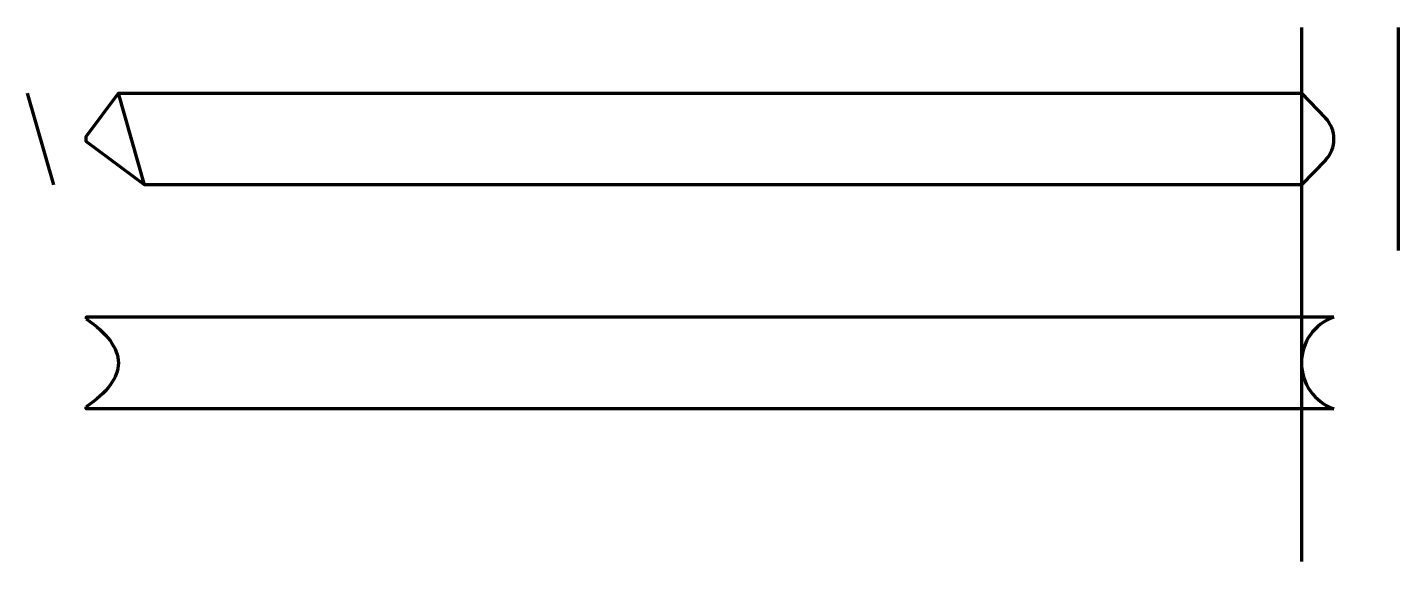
# Model space of a CAD drawing. Extents: x -22 to 500, y -178 to 25.
import ezdxf

# ---------------------------------------------------------------- set-up
doc = ezdxf.new("R2010")
doc.units = 0
doc.layers.add('s001-#def-active-grp', color=7, linetype='CONTINUOUS')

msp = doc.modelspace()

# ---------------------------------------------------------------- linework, layer by layer
at = {"layer": 's001-#def-active-grp', "color": 7, "linetype": 'CONTINUOUS', "lineweight": 106, "true_color": 0x000000}
for p, q in [((462.8, 25.05), (462.8, -178.35)), ((499.8, -59.95), (499.8, 25.05)), ((-12.32, -34.9), (-22.32, 0))]:
    msp.add_line(p, q, dxfattribs=at)
for points in [[(22.32, -34.9), (0, -18.45), (0, -16.45), (12.32, 0)], [(471.92, -25.45), (462.8, -34.9), (22.32, -34.9), (12.32, 0), (462.8, 0), (471.92, -9.45)], [(475.16, -85.26), (0, -85.26), (0, -85.96)], [(475.16, -120.16), (0, -120.16), (0, -119.46)]]:
    msp.add_lwpolyline(points, dxfattribs=at)
for centre, radius, start, end in [((463.64, -17.45), 11.52, -43.9953, 43.9953), ((481.3, -102.71), 18.5, 109.3964, 180), ((481.3, -102.71), 18.5, 180, -109.3964)]:
    msp.add_arc(centre, radius, start, end, dxfattribs=at)
for points in [[(0, -85.96), (7.9, -91.31), (12.32, -97.01), (12.32, -102.71)], [(12.32, -102.71), (12.32, -108.42), (7.9, -114.12), (0, -119.46)]]:
    msp.add_open_spline(points, degree=3, dxfattribs=at)

doc.saveas('drawing.dxf')
